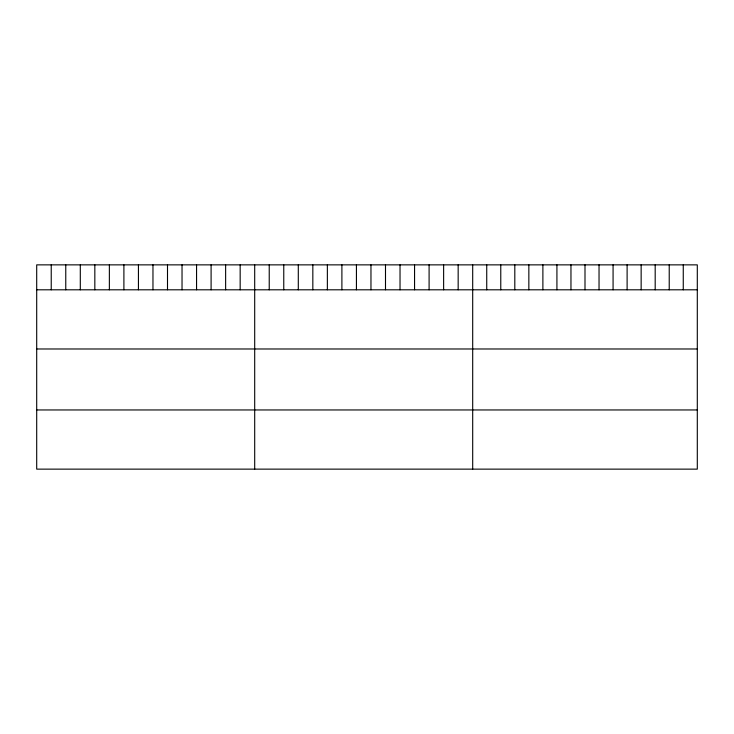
<?xml version="1.0" encoding="UTF-8"?>
<svg xmlns="http://www.w3.org/2000/svg" width="734" height="734" viewBox="0 0 734 734"><rect width="100%" height="100%" fill="white"/><g stroke="black" fill="none" stroke-linecap="round" stroke-linejoin="round"><path stroke-width="1.1" d="M697.3 289.802L697.3 469.136L36.7 469.136L36.7 264.864L697.3 264.864L697.3 289.802L36.7 289.802M36.7 348.98L697.3 348.98M36.7 409.957L697.3 409.957M683.262 264.864L683.262 289.802M669.224 264.864L669.224 289.802M655.187 264.864L655.187 289.802M641.149 264.864L641.149 289.802M627.111 264.864L627.111 289.802M613.074 264.864L613.074 289.802M599.036 264.864L599.036 289.802M584.998 264.864L584.998 289.802M570.96 264.864L570.96 289.802M556.923 264.864L556.923 289.802M542.885 264.864L542.885 289.802M528.847 264.864L528.847 289.802M514.809 264.864L514.809 289.802M500.771 264.864L500.771 289.802M486.734 264.864L486.734 289.802M472.696 264.864L472.696 469.136M458.163 264.864L458.163 289.802M443.63 264.864L443.63 289.802M429.096 264.864L429.096 289.802M414.563 264.864L414.563 289.802M400.03 264.864L400.03 289.802M385.497 264.864L385.497 289.802M370.964 264.864L370.964 289.802M356.43 264.864L356.43 289.802M341.897 264.864L341.897 289.802M327.364 264.864L327.364 289.802M312.831 264.864L312.831 289.802M298.298 264.864L298.298 289.802M283.764 264.864L283.764 289.802M269.231 264.864L269.231 289.802M254.698 264.864L254.698 469.136M240.165 264.864L240.165 289.802M225.632 264.864L225.632 289.802M211.098 264.864L211.098 289.802M196.565 264.864L196.565 289.802M182.032 264.864L182.032 289.802M167.499 264.864L167.499 289.802M152.966 264.864L152.966 289.802M138.432 264.864L138.432 289.802M123.899 264.864L123.899 289.802M109.366 264.864L109.366 289.802M94.833 264.864L94.833 289.802M80.3 264.864L80.3 289.802M65.766 264.864L65.766 289.802M51.233 264.864L51.233 289.802"/></g></svg>
